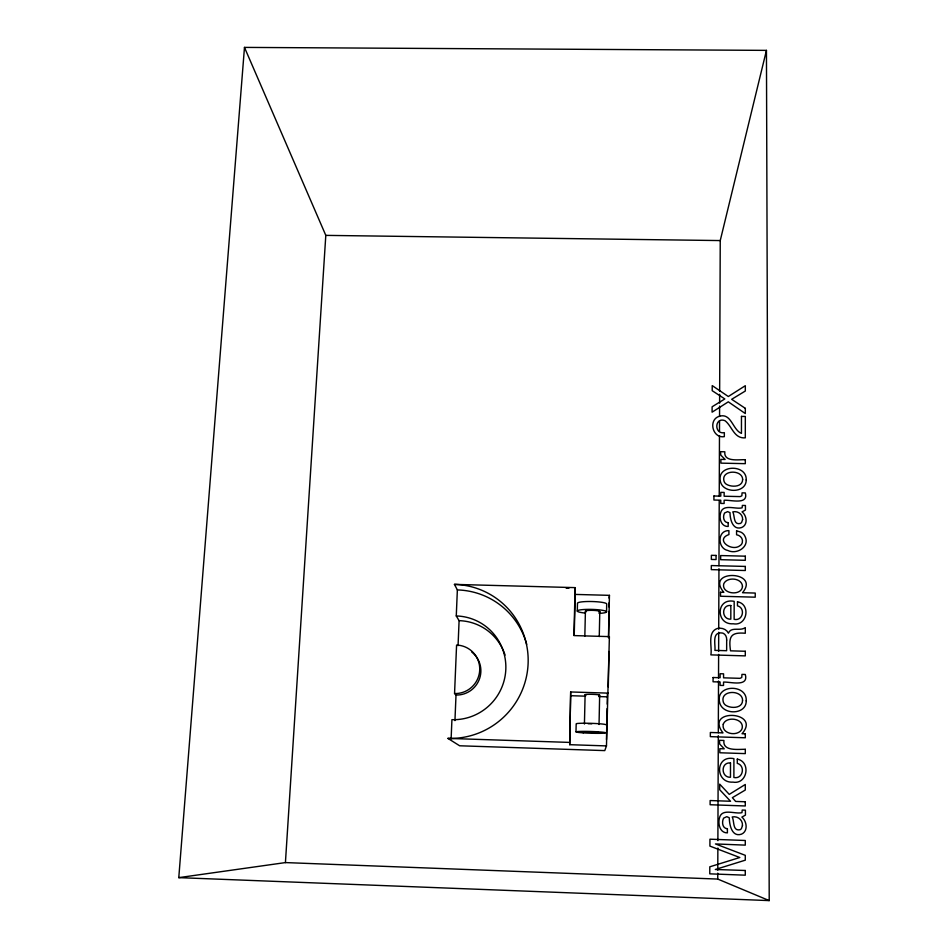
<?xml version="1.0" encoding="UTF-8"?>
<svg xmlns="http://www.w3.org/2000/svg" width="948" height="948" viewBox="0 0 948 948"><rect width="100%" height="100%" fill="white"/><g stroke="black" fill="none" stroke-linecap="round" stroke-linejoin="round"><path stroke-width="1.42" d="M769.219 900.6L178.781 877.635L244.477 47.4L766.446 50.374L769.219 900.6L717.743 879.069L717.766 873.155M717.778 870.193L717.861 848.033M717.885 840.639L718.3 735.695M718.311 732.745L718.513 681.008M718.525 678.057L718.62 654.404M718.631 651.454L718.702 632.233M718.714 629.282L718.951 568.682M718.963 565.731L719.224 500.698M719.236 496.254L719.473 435.665M719.496 431.221L719.532 420.876M719.556 416.445L719.591 406.099M719.603 403.149L719.639 394.273M719.65 391.323L720.243 240.567L766.446 50.374M608.284 686.956L608.983 651.466M454.436 584.383A77.416 76.397 -52.7 0 1 528.107 663.683A77.416 76.397 -52.7 0 1 447.906 738.397L459.638 745.78L604.765 750.603L606.471 745.91L609.398 636.618L573.931 635.587L575.116 587.618L454.436 584.383L457.363 589.929A75.591 74.631 -54 0 1 526.709 644.344M599.266 636.558L599.8 611.555M599.041 724.497L599.657 695.18M606.542 611.851L606.696 604.042A14.611 2.097 1.5 0 0 592.216 601.53A14.611 2.097 1.5 0 0 577.486 603.248L577.296 611.045M606.483 739.594L607.099 708.559M607.182 704.127L607.384 693.782M608.486 637.613L609.007 611.413M609.09 607.052L609.185 602.679M608.592 637.649L609.434 595.344L575.235 594.42L575.116 587.618M584.43 724.035L585.106 694.718M575.981 731.892L576.183 723.822A14.86 0.96 1.8 0 1 591.149 723.336A14.86 0.96 1.8 0 1 605.891 724.77M584.833 636.144L585.414 611.152M606.471 745.91L569.701 744.69L570.684 691.969L608.284 693.13M569.701 744.69L570.684 691.969M574.227 635.207L575.235 594.42M451.118 738.895L451.923 719.674A52.104 51.441 -54.9 0 0 505.817 669.371A52.104 51.441 -54.9 0 0 456.272 615.951L457.363 589.929M454.554 693.545L456.581 645.078A24.34 24.032 -55.5 0 1 479.712 670.035A24.34 24.032 -55.5 0 1 454.554 693.545L456.012 695.026L454.945 720.622M458.062 645.635L459.093 620.656L456.272 615.951M178.781 877.635L285.419 862.585L325.804 235.377L244.477 47.4M609.066 598.081L609.434 595.344M566.181 588.198L568.895 588.27M325.804 235.377L720.243 240.567M588.115 723.739L591.789 723.798M570.933 695.714L585.532 696.164M598.674 696.567L607.443 696.839M447.906 738.397L569.416 742.403M285.419 862.585L717.743 879.069M586.065 695.062A7.276 0.604 1.8 0 1 587.748 694.339A7.276 0.604 1.8 0 1 597.11 694.623A7.276 0.604 1.8 0 1 598.626 695.453M459.093 620.656A50.908 50.28 -56.2 0 1 505.083 655.104M471.784 652.058A24.067 23.759 -56.2 0 1 456.012 695.026M586.362 611.673A7.193 0.995 1.6 0 1 588.033 610.453A7.193 0.995 1.6 0 1 597.287 610.713A7.193 0.995 1.6 0 1 598.792 612.029M584.549 612.989A14.635 2.026 1.6 0 1 580.78 609.813A14.635 2.026 1.6 0 1 603.224 610.441A14.635 2.026 1.6 0 1 599.053 613.392M736.572 530.833L736.572 534.755C740.21 535.312 743.303 538.665 742.308 542.457A5.119 4.941 22.5 0 1 739.926 545.681C731.773 552.163 714.638 539.613 728.917 534.565L728.929 530.643C717.198 530.169 717.292 548.454 727.827 550.468C737.106 555.018 750.626 546.321 744.737 535.833A8.52 8.224 22.3 0 0 740.815 532.112L736.572 530.833M737.283 759.111L737.283 763.353C745.661 765.581 743.102 779.481 733.882 777.502L733.906 758.649C714.946 754.703 714.946 783.344 732.982 782.124C747.344 784.778 751.266 761.837 737.283 759.111M737.473 601.779L737.473 605.831C745.709 607.905 743.054 621.331 734.143 619.364L734.179 601.352C715.74 597.548 715.586 625.123 733.278 623.784C747.154 626.427 751.207 604.279 737.473 601.779M741.466 416.385L741.455 433.39C732.496 429.871 731.394 412.25 718.975 416.397C708.073 420.011 712.576 438.604 724.331 436.649L724.343 432.667C713.832 434.575 714.602 416.61 724.947 420.663C732.117 426.043 733.87 438.794 745.306 437.846L745.318 416.456L741.466 416.385M745.282 870.489L745.282 875.182L709.768 873.843L709.803 866.804L739.795 857.513L709.91 846.102L709.945 839.193L745.282 840.485L745.282 845.13L715.456 843.933L745.282 855.333L745.282 860.18L715.337 869.482L745.282 870.489M745.282 801.771L745.282 805.978L710.111 804.734L710.135 800.539L730.541 801.261L719.686 789.696L719.71 784.15L729.261 794.388L745.282 784.47L745.282 790.028L732.366 797.659L735.66 801.439L745.282 801.771M745.294 749.311L745.294 753.613L719.828 752.771L719.84 748.683L724.236 748.825L719.745 744.109L719.425 740.317L723.928 740.471C722.4 751.693 738.824 749.133 745.294 749.311M745.294 733.823L745.294 737.781L710.336 736.643L710.36 732.484L722.98 732.887C703.712 707.955 761.979 711.024 742.035 733.716L745.294 733.823M745.294 651.264L745.294 655.886L710.87 654.878C712.398 646.963 706.817 631.972 717.518 628.417C721.724 627.54 726.512 629.128 728.42 633.205C730.896 626.782 738.907 630.693 743.765 628.465L745.294 627.612L745.294 633.252C731.003 632.043 728.372 636.215 730.529 650.826L745.294 651.264M745.306 566.43L745.306 570.518L711.296 569.63L711.32 565.553L745.306 566.43M745.306 556.18L745.306 560.315L720.658 559.687L720.67 555.552L745.306 556.18M745.306 459.709L745.306 463.667L720.895 463.134L720.907 459.377L725.125 459.472L720.824 455.182L720.504 451.698L724.829 451.793C723.525 462.423 739.345 459.401 745.306 459.709M745.318 408.351L745.318 413.553L728.301 401.834L712.09 412.179L712.114 406.787L724.829 398.942L712.197 390.695L712.221 385.599L728.313 396.513L745.318 385.706L745.318 391.026L731.666 399.298L745.318 408.351M726.678 640.054L726.642 650.719L714.899 650.375C715.693 645.315 711.83 632.826 720.67 632.873C724.675 632.482 726.998 636.44 726.678 640.054M727.4 828.777L727.389 832.877C719.982 833.031 717.849 824.132 719.39 818.278C721.558 807.649 735.115 814.474 741.952 812.649L742.213 810.042L745.401 810.161L745.436 815.126L741.869 817.093C746.846 821.146 748.339 831.171 741.514 834.157C731.773 837.451 729.391 824.677 729.296 817.792L726.808 816.655L723.608 818.136C721.677 821.809 722.21 828.445 727.4 828.777M728.194 522.715L728.183 526.472C721.321 526.804 718.963 518.674 720.527 513.188C722.791 503.269 735.601 509.68 742.118 507.808L742.367 505.414L745.424 505.485L745.46 510.048L742.047 511.873C746.858 515.499 748.138 524.884 741.703 527.503C732.709 530.69 729.996 519.208 730.007 512.643L727.626 511.624L724.556 513.01C722.66 516.411 723.348 522.561 728.194 522.715M730.493 762.962L730.47 777.265C720.788 777.68 720.587 761.908 730.493 762.962M730.837 605.499L730.813 619.163C721.333 619.684 721.215 604.421 730.837 605.499M713.086 677.512L713.062 681.778L720.089 681.991L720.077 685.38L723.537 685.487L723.549 682.086C729.853 681.648 749.003 687.419 745.294 674.478L741.952 674.384L741.763 677.488L739.997 678.33L723.561 677.832L723.573 673.827L720.125 673.732L720.101 677.725L713.086 677.512M713.939 495.994L713.915 500.034L720.764 500.2L720.753 503.424L724.118 503.495L724.13 500.271C730.138 499.632 748.813 505.379 745.306 492.924L742.059 492.853L741.869 495.792L740.151 496.598L724.142 496.231L724.154 492.439L720.788 492.356L720.776 496.148L713.939 495.994M716.084 555.433L716.06 559.569L711.356 559.45L711.367 555.315L716.084 555.433M720.539 592.239L720.527 596.245L755.236 597.181L755.236 593.057L742.509 592.725C760.995 570.625 704.281 569.061 723.834 592.334L720.539 592.239M574.938 596.458L575.057 591.979L574.938 596.458M746.218 700.821C746.503 712.517 730.256 714.745 723.04 708.203A10.57 10.274 44.2 0 1 719.52 702.006C715.456 684.148 747.368 683.781 746.218 700.821M746.206 479.925C746.301 491.088 730.766 493.007 723.762 487.023A10.132 9.741 16.2 0 1 720.35 481.229C716.641 464.437 747.048 463.868 746.206 479.925M742.557 700.299C742.604 708.452 731.169 708.701 725.955 705.395A5.854 5.688 44.2 0 1 723.17 701.461C720.433 689.694 742.604 689.67 742.557 700.299M742.651 479.463C742.58 487.248 731.631 487.355 726.571 484.369A5.605 5.392 16.1 0 1 723.893 480.695C721.404 469.616 742.521 469.461 742.651 479.463M723.241 724.248C721.227 734.439 738.705 737.011 742.059 728.668C744.761 718.383 726.251 715.716 723.241 724.248M742.485 586.196C742.083 596.482 721.037 594.278 723.774 583.743C726.998 576.657 741.751 577.735 742.485 586.196M742.474 825.483L741.383 828.742L740.104 829.737C732.366 831.42 734.534 821.229 732.2 816.963C737.627 815.79 742.817 819.842 742.474 825.483M742.616 519.551L741.573 522.549L740.352 523.474C733.124 525.216 734.937 515.819 732.792 511.861C737.781 510.735 742.924 514.195 742.616 519.551M585.236 731.927L584.241 732.105L598.875 732.579L585.236 731.927M583.198 732.863A14.884 0.877 1.8 0 0 605.725 732.851A14.884 0.877 1.8 0 0 583.648 731.37A14.884 0.877 1.8 0 0 583.198 732.863"/></g></svg>
